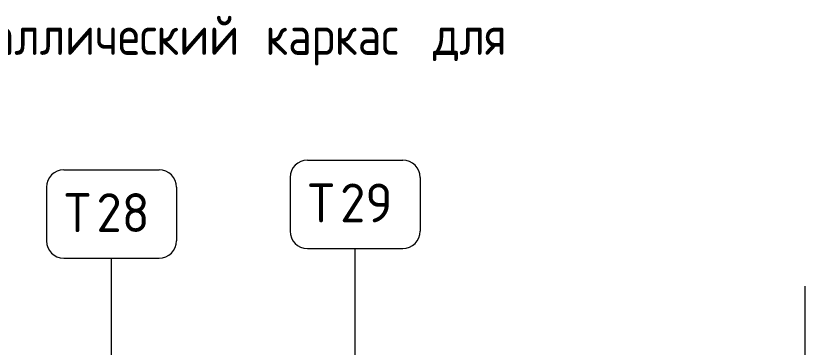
# Model space of a CAD drawing. Header units: millimetres. Extents: x 81566 to 292854, y -8553 to 29000.
# Drawn here: x 117143 to 121210, y 21600 to 23307 of the extents above; entities that cross this region are included whole.
import ezdxf

# ---------------------------------------------------------------- set-up
doc = ezdxf.new("R2010")
doc.units = ezdxf.units.MM
for name, color, linetype, lineweight in [('G-ANNO-TEXT', 7, 'Continuous', 9), ('I-FURN-IDEN', 7, 'Continuous', 9), ('Оси', 7, 'Continuous', 9)]:
    doc.layers.add(name, color=color, linetype=linetype, lineweight=lineweight)
doc.styles.add('GOST Common', font='GOST_Common.ttf', dxfattribs={"height": 200})
doc.styles.add('GOST Common_2', font='GOST_Common.ttf', dxfattribs={"width": 0.9, "height": 200})

# ---------------------------------------------------------------- blocks, each defined once
blk = doc.blocks.new('Марка_Мебель - В прямоуг_Balcon_Марка-25523697-План расстановки мебели и оборудования 2 этажа в осях 23-33')
at = {"layer": 'I-FURN-IDEN'}
for p, q in [((-2.455, 2.278), (2.455, 2.278)), ((-3.355, 1.378), (-3.355, -1.384)), ((3.355, 1.378), (3.355, -1.378)), ((-2.461, -2.278), (2.455, -2.278))]:
    blk.add_line(p, q, dxfattribs=at)
for centre, radius, start, end in [((-2.455, 1.378), 0.9, 90, 180), ((2.455, 1.378), 0.9, 0, 90), ((-2.461, -1.384), 0.893, 180, 270), ((2.455, -1.378), 0.9, 270, 0)]:
    blk.add_arc(centre, radius, start, end, dxfattribs=at)

msp = doc.modelspace()

# ---------------------------------------------------------------- linework, layer by layer
at = {"layer": 'I-FURN-IDEN'}
for p, q in [((118891.5, 21126.5), (118891.5, 22108.5)), ((117636.4, 21029), (117636.4, 22058.5))]:
    msp.add_line(p, q, dxfattribs=at)
at = {"layer": 'Оси'}
msp.add_line((121210, 19415.1), (121210, 21915.1), dxfattribs=at)

# ---------------------------------------------------------------- block references
at = {"layer": 'I-FURN-IDEN', "xscale": 99.99999999999993, "yscale": 99.99999999999993, "zscale": 99.99999999999993}
for p in [(118891.5, 22336.2), (117636.4, 22286.2)]:
    msp.add_blockref('Марка_Мебель - В прямоуг_Balcon_Марка-25523697-План расстановки мебели и оборудования 2 этажа в осях 23-33', p, dxfattribs=at)

# ---------------------------------------------------------------- texts
at = {"layer": 'G-ANNO-TEXT', "char_height": 200, "attachment_point": 1, "style": 'GOST Common_2'}
for s, insert, width in [('металлический', (116630.9, 23305.5), 2099.62), ('\\fGOST Common|b0|i0|c204|p34|;\\W.9; ', (118363.2, 23305.5), 79.367), ('\\fGOST Common|b0|i0|c204|p34|;\\W.9; ', (119226.4, 23305.5), 79.367), ('\\fGOST Common|b0|i0|c204|p34|;\\W.9; ', (119672.9, 23305.5), 79.367), ('каркас', (118428.7, 23305.5), 966.835), ('для', (119291.9, 23305.5), 461.772)]:
    msp.add_mtext(s, dxfattribs=dict(at, insert=insert, width=width))
at = {"layer": 'I-FURN-IDEN', "char_height": 200, "attachment_point": 1, "style": 'GOST Common'}
for s, insert, width in [('\\fGOST Common|b0|i0|c204|p34|;Т', (118648.5, 22443.3), 200.422), ('29', (118813.9, 22443.3), 352.742), ('\\fGOST Common|b0|i0|c204|p34|;Т', (117393.4, 22393.3), 200.422), ('28', (117558.8, 22393.3), 352.742)]:
    msp.add_mtext(s, dxfattribs=dict(at, insert=insert, width=width))

doc.saveas('drawing.dxf')
